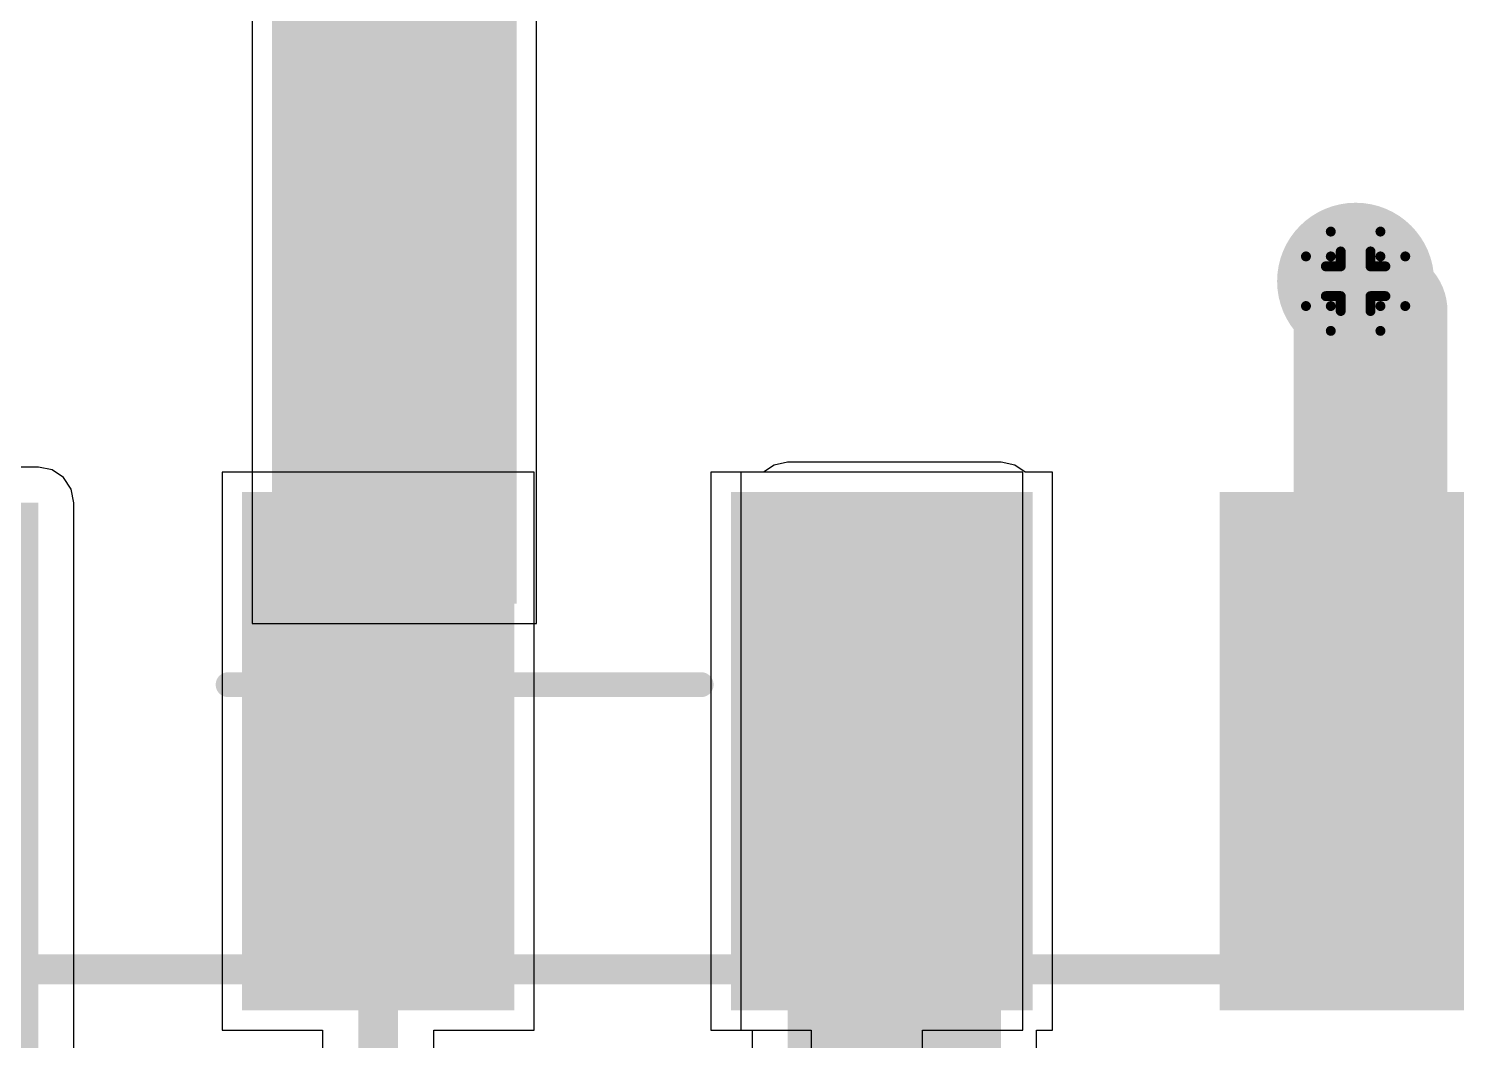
# Model space of a CAD drawing. Header units: inches. Extents: x -0.1 to 17.9, y -0.8 to 4.8.
# Drawn here: x 1.5853 to 1.8729, y 3.7187 to 3.9225 of the extents above; entities that cross this region are included whole.
import ezdxf

# ---------------------------------------------------------------- set-up
doc = ezdxf.new("R2010")
doc.units = ezdxf.units.IN
doc.header["$MEASUREMENT"] = 0
for name, color, linetype in [('Bottom Layer 1', 5, 'Continuous'), ('Bottom Overlay', 54, 'Continuous'), ('Bottom Paste', 16, 'Continuous'), ('Bottom Solder', 6, 'Continuous'), ('Drill Drawing', 1, 'Continuous'), ('GND+Signal', 16, 'Continuous'), ('PWR+Signal', 76, 'Continuous'), ('Top 3D Body', 56, 'Continuous'), ('Top Layer 1', 1, 'Continuous'), ('Top Paste', 8, 'Continuous'), ('Top Solder', 216, 'Continuous'), ('Via Holes', 16, 'Continuous')]:
    doc.layers.add(name, color=color, linetype=linetype)

# ---------------------------------------------------------------- blocks, each defined once
blk = doc.blocks.new('1054301305_B_187')
at = {"layer": 'Bottom Layer 1'}
for points in [[(-0.30787, 0.25847), (-0.26457, 0.25847), (-0.26457, -0.06437), (-0.30787, -0.06437)], [(-0.20945, -0.04784), (-0.16063, -0.04784), (-0.16063, -0.14626), (-0.20945, -0.14626)], [(-0.11102, -0.04784), (-0.0622, -0.04784), (-0.0622, -0.14626), (-0.11102, -0.14626)]]:
    blk.add_hatch(color=5, dxfattribs=at).paths.add_polyline_path(points)
at = {"layer": 'Bottom Paste'}
for points in [[(-0.30787, 0.25847), (-0.26457, 0.25847), (-0.26457, -0.06437), (-0.30787, -0.06437)], [(-0.20945, -0.04784), (-0.16063, -0.04784), (-0.16063, -0.14626), (-0.20945, -0.14626)], [(-0.11102, -0.04784), (-0.0622, -0.04784), (-0.0622, -0.14626), (-0.11102, -0.14626)]]:
    blk.add_hatch(color=16, dxfattribs=at).paths.add_polyline_path(points)
at = {"layer": 'Bottom Solder'}
for points in [[(-0.31087, 0.26147), (-0.26157, 0.26147), (-0.26157, -0.06737), (-0.31087, -0.06737)], [(-0.21245, -0.04484), (-0.15763, -0.04484), (-0.15763, -0.14926), (-0.21245, -0.14926)], [(-0.11402, -0.04484), (-0.0592, -0.04484), (-0.0592, -0.14926), (-0.11402, -0.14926)]]:
    blk.add_hatch(color=6, dxfattribs=at).paths.add_polyline_path(points)
at = {"layer": 'Bottom Overlay'}
blk.add_lwpolyline([(-0.31969, -0.08366, 0.005, 0.005, 0), (-0.22441, -0.08366, 0.005, 0.005, 0)], format="xyseb", dxfattribs=at)
for points in [[(-0.32094, -0.08366, 0.0025, 0.0025, 1), (-0.31844, -0.08366, 0.0025, 0.0025, 1)], [(-0.22566, -0.08366, 0.0025, 0.0025, 1), (-0.22316, -0.08366, 0.0025, 0.0025, 1)]]:
    blk.add_lwpolyline(points, format="xyseb", close=True, dxfattribs=at)
blk = doc.blocks.new('1054301305_190')
at = {"layer": 'Top Layer 1'}
for points in [[(-0.11102, 0.14626), (-0.06221, 0.14626), (-0.06221, 0.04784), (-0.11102, 0.04784)], [(-0.0126, 0.14626), (0.03622, 0.14626), (0.03622, 0.04784), (-0.0126, 0.04784)], [(0.08583, 0.14626), (0.13465, 0.14626), (0.13465, 0.04784), (0.08583, 0.04784)]]:
    blk.add_hatch(color=1, dxfattribs=at).paths.add_polyline_path(points)
at = {"layer": 'Top Paste'}
for points in [[(-0.11102, 0.14626), (-0.06221, 0.14626), (-0.06221, 0.04784), (-0.11102, 0.04784)], [(-0.0126, 0.14626), (0.03622, 0.14626), (0.03622, 0.04784), (-0.0126, 0.04784)], [(0.08583, 0.14626), (0.13465, 0.14626), (0.13465, 0.04784), (0.08583, 0.04784)]]:
    blk.add_hatch(color=8, dxfattribs=at).paths.add_polyline_path(points)
at = {"layer": 'Top Solder'}
for points in [[(-0.11402, 0.14926), (-0.05921, 0.14926), (-0.05921, 0.04484), (-0.11402, 0.04484)], [(-0.0156, 0.14926), (0.03922, 0.14926), (0.03922, 0.04484), (-0.0156, 0.04484)], [(0.08283, 0.14926), (0.13765, 0.14926), (0.13765, 0.04484), (0.08283, 0.04484)]]:
    blk.add_hatch(color=216, dxfattribs=at).paths.add_polyline_path(points)

msp = doc.modelspace()

# ---------------------------------------------------------------- hatches: boundary and pattern name
at = {"layer": 'Bottom Layer 1'}
h = msp.add_hatch(color=5, dxfattribs=at)
edge = h.paths.add_edge_path()
edge.add_arc((1.85261, 3.87161), 0.01181, 0, 360)
msp.add_hatch(color=5, dxfattribs=at).paths.add_polyline_path([(1.78122, 3.828), (1.73822, 3.828), (1.73822, 3.607), (1.78122, 3.607)])
at = {"layer": 'Bottom Solder'}
h = msp.add_hatch(color=6, dxfattribs=at)
edge = h.paths.add_edge_path()
edge.add_arc((1.85261, 3.87161), 0.01581, 0, 360)
at = {"layer": 'GND+Signal'}
h = msp.add_hatch(color=16, dxfattribs=at)
edge = h.paths.add_edge_path()
edge.add_arc((1.85261, 3.87161), 0.01181, 0, 360)
at = {"layer": 'PWR+Signal'}
h = msp.add_hatch(color=76, dxfattribs=at)
edge = h.paths.add_edge_path()
edge.add_arc((1.85261, 3.87161), 0.01181, 0, 360)
at = {"layer": 'Top Layer 1'}
h = msp.add_hatch(color=1, dxfattribs=at)
edge = h.paths.add_edge_path()
edge.add_arc((1.85261, 3.87161), 0.01181, 0, 360)
for points in [[(1.52934, 3.608), (1.58734, 3.608), (1.58734, 3.827), (1.52934, 3.827)], [(1.338, 3.758), (1.586, 3.758), (1.586, 3.794), (1.338, 3.794)]]:
    msp.add_hatch(color=1, dxfattribs=at).paths.add_polyline_path(points)
at = {"layer": 'Top Solder'}
h = msp.add_hatch(color=216, dxfattribs=at)
edge = h.paths.add_edge_path()
edge.add_arc((1.85261, 3.87161), 0.01581, 0, 360)
at = {"layer": 'Via Holes'}
h = msp.add_hatch(color=7, dxfattribs=at)
edge = h.paths.add_edge_path()
edge.add_arc((1.85261, 3.87161), 0.00591, 0, 360)

# ---------------------------------------------------------------- linework, layer by layer
at = {"layer": 'Bottom Layer 1'}
for p, q in [((1.63035, 4.1348), (1.63035, 3.80263)), ((1.68765, 3.80263), (1.68765, 4.1348)), ((1.73549, 3.83459), (1.73335, 3.83316)), ((1.73822, 3.83514), (1.73549, 3.83459)), ((1.78122, 3.83514), (1.73822, 3.83514)), ((1.78395, 3.83459), (1.78122, 3.83514)), ((1.78609, 3.83316), (1.78395, 3.83459)), ((1.73335, 3.83316), (1.72877, 3.83316)), ((1.72877, 3.83316), (1.72877, 3.72074)), ((1.79159, 3.83316), (1.78609, 3.83316)), ((1.79159, 3.72074), (1.79159, 3.83316)), ((1.63035, 3.80263), (1.68765, 3.80263)), ((1.72877, 3.72074), (1.73108, 3.72074)), ((1.73108, 3.72074), (1.73108, 3.64594)), ((1.78836, 3.607), (1.78836, 3.72074)), ((1.78836, 3.72074), (1.79159, 3.72074))]:
    msp.add_line(p, q, dxfattribs=at)
for points in [[(1.85261, 3.87161, 0.025, 0.025, 0), (1.85861, 3.86562, 0.025, 0.025, 0)], [(1.85861, 3.77695, 0.025, 0.025, 0), (1.85861, 3.86562, 0.025, 0.025, 0)]]:
    msp.add_lwpolyline(points, format="xyseb", dxfattribs=at)
for points in [[(1.84636, 3.87161, 0.0125, 0.0125, 1), (1.85886, 3.87161, 0.0125, 0.0125, 1)], [(1.85236, 3.86562, 0.0125, 0.0125, 1), (1.86486, 3.86562, 0.0125, 0.0125, 1)], [(1.85236, 3.86562, 0.0125, 0.0125, 1), (1.86486, 3.86562, 0.0125, 0.0125, 1)], [(1.85236, 3.77695, 0.0125, 0.0125, 1), (1.86486, 3.77695, 0.0125, 0.0125, 1)]]:
    msp.add_lwpolyline(points, format="xyseb", close=True, dxfattribs=at)
at = {"layer": 'Drill Drawing'}
for points in [[(1.84761, 3.87661, 0.002, 0.002, 0), (1.84761, 3.88161, 0.002, 0.002, 0)], [(1.84761, 3.88161, 0.002, 0.002, 0), (1.85761, 3.88161, 0.002, 0.002, 0)], [(1.85761, 3.87661, 0.002, 0.002, 0), (1.85761, 3.88161, 0.002, 0.002, 0)], [(1.84261, 3.86661, 0.002, 0.002, 0), (1.84261, 3.87661, 0.002, 0.002, 0)], [(1.84261, 3.87661, 0.002, 0.002, 0), (1.84761, 3.87661, 0.002, 0.002, 0)], [(1.84961, 3.87461, 0.002, 0.002, 0), (1.84961, 3.87761, 0.002, 0.002, 0)], [(1.84961, 3.87761, 0.002, 0.002, 0), (1.85561, 3.87761, 0.002, 0.002, 0)], [(1.85561, 3.87461, 0.002, 0.002, 0), (1.85561, 3.87761, 0.002, 0.002, 0)], [(1.85761, 3.87661, 0.002, 0.002, 0), (1.86261, 3.87661, 0.002, 0.002, 0)], [(1.86261, 3.86661, 0.002, 0.002, 0), (1.86261, 3.87661, 0.002, 0.002, 0)], [(1.84661, 3.86861, 0.002, 0.002, 0), (1.84661, 3.87461, 0.002, 0.002, 0)], [(1.84661, 3.87461, 0.002, 0.002, 0), (1.84961, 3.87461, 0.002, 0.002, 0)], [(1.85561, 3.87461, 0.002, 0.002, 0), (1.85861, 3.87461, 0.002, 0.002, 0)], [(1.85861, 3.86861, 0.002, 0.002, 0), (1.85861, 3.87461, 0.002, 0.002, 0)], [(1.84661, 3.86861, 0.002, 0.002, 0), (1.84961, 3.86861, 0.002, 0.002, 0)], [(1.84961, 3.86561, 0.002, 0.002, 0), (1.84961, 3.86861, 0.002, 0.002, 0)], [(1.85561, 3.86861, 0.002, 0.002, 0), (1.85861, 3.86861, 0.002, 0.002, 0)], [(1.85561, 3.86561, 0.002, 0.002, 0), (1.85561, 3.86861, 0.002, 0.002, 0)], [(1.84261, 3.86661, 0.002, 0.002, 0), (1.84761, 3.86661, 0.002, 0.002, 0)], [(1.84761, 3.86161, 0.002, 0.002, 0), (1.84761, 3.86661, 0.002, 0.002, 0)], [(1.84961, 3.86561, 0.002, 0.002, 0), (1.85561, 3.86561, 0.002, 0.002, 0)], [(1.85761, 3.86661, 0.002, 0.002, 0), (1.86261, 3.86661, 0.002, 0.002, 0)], [(1.85761, 3.86161, 0.002, 0.002, 0), (1.85761, 3.86661, 0.002, 0.002, 0)], [(1.84761, 3.86161, 0.002, 0.002, 0), (1.85761, 3.86161, 0.002, 0.002, 0)]]:
    msp.add_lwpolyline(points, format="xyseb", dxfattribs=at)
for points in [[(1.84711, 3.88161, 0.001, 0.001, 1), (1.84811, 3.88161, 0.001, 0.001, 1)], [(1.84711, 3.88161, 0.001, 0.001, 1), (1.84811, 3.88161, 0.001, 0.001, 1)], [(1.85711, 3.88161, 0.001, 0.001, 1), (1.85811, 3.88161, 0.001, 0.001, 1)], [(1.85711, 3.88161, 0.001, 0.001, 1), (1.85811, 3.88161, 0.001, 0.001, 1)], [(1.84211, 3.87661, 0.001, 0.001, 1), (1.84311, 3.87661, 0.001, 0.001, 1)], [(1.84211, 3.87661, 0.001, 0.001, 1), (1.84311, 3.87661, 0.001, 0.001, 1)], [(1.84711, 3.87661, 0.001, 0.001, 1), (1.84811, 3.87661, 0.001, 0.001, 1)], [(1.84711, 3.87661, 0.001, 0.001, 1), (1.84811, 3.87661, 0.001, 0.001, 1)], [(1.84911, 3.87761, 0.001, 0.001, 1), (1.85011, 3.87761, 0.001, 0.001, 1)], [(1.84911, 3.87761, 0.001, 0.001, 1), (1.85011, 3.87761, 0.001, 0.001, 1)], [(1.85511, 3.87761, 0.001, 0.001, 1), (1.85611, 3.87761, 0.001, 0.001, 1)], [(1.85511, 3.87761, 0.001, 0.001, 1), (1.85611, 3.87761, 0.001, 0.001, 1)], [(1.85711, 3.87661, 0.001, 0.001, 1), (1.85811, 3.87661, 0.001, 0.001, 1)], [(1.85711, 3.87661, 0.001, 0.001, 1), (1.85811, 3.87661, 0.001, 0.001, 1)], [(1.86211, 3.87661, 0.001, 0.001, 1), (1.86311, 3.87661, 0.001, 0.001, 1)], [(1.86211, 3.87661, 0.001, 0.001, 1), (1.86311, 3.87661, 0.001, 0.001, 1)], [(1.84611, 3.87461, 0.001, 0.001, 1), (1.84711, 3.87461, 0.001, 0.001, 1)], [(1.84611, 3.87461, 0.001, 0.001, 1), (1.84711, 3.87461, 0.001, 0.001, 1)], [(1.84911, 3.87461, 0.001, 0.001, 1), (1.85011, 3.87461, 0.001, 0.001, 1)], [(1.84911, 3.87461, 0.001, 0.001, 1), (1.85011, 3.87461, 0.001, 0.001, 1)], [(1.85511, 3.87461, 0.001, 0.001, 1), (1.85611, 3.87461, 0.001, 0.001, 1)], [(1.85511, 3.87461, 0.001, 0.001, 1), (1.85611, 3.87461, 0.001, 0.001, 1)], [(1.85811, 3.87461, 0.001, 0.001, 1), (1.85911, 3.87461, 0.001, 0.001, 1)], [(1.85811, 3.87461, 0.001, 0.001, 1), (1.85911, 3.87461, 0.001, 0.001, 1)], [(1.84611, 3.86861, 0.001, 0.001, 1), (1.84711, 3.86861, 0.001, 0.001, 1)], [(1.84611, 3.86861, 0.001, 0.001, 1), (1.84711, 3.86861, 0.001, 0.001, 1)], [(1.84911, 3.86861, 0.001, 0.001, 1), (1.85011, 3.86861, 0.001, 0.001, 1)], [(1.84911, 3.86861, 0.001, 0.001, 1), (1.85011, 3.86861, 0.001, 0.001, 1)], [(1.85511, 3.86861, 0.001, 0.001, 1), (1.85611, 3.86861, 0.001, 0.001, 1)], [(1.85511, 3.86861, 0.001, 0.001, 1), (1.85611, 3.86861, 0.001, 0.001, 1)], [(1.85811, 3.86861, 0.001, 0.001, 1), (1.85911, 3.86861, 0.001, 0.001, 1)], [(1.85811, 3.86861, 0.001, 0.001, 1), (1.85911, 3.86861, 0.001, 0.001, 1)], [(1.84211, 3.86661, 0.001, 0.001, 1), (1.84311, 3.86661, 0.001, 0.001, 1)], [(1.84211, 3.86661, 0.001, 0.001, 1), (1.84311, 3.86661, 0.001, 0.001, 1)], [(1.84711, 3.86661, 0.001, 0.001, 1), (1.84811, 3.86661, 0.001, 0.001, 1)], [(1.84711, 3.86661, 0.001, 0.001, 1), (1.84811, 3.86661, 0.001, 0.001, 1)], [(1.84911, 3.86561, 0.001, 0.001, 1), (1.85011, 3.86561, 0.001, 0.001, 1)], [(1.84911, 3.86561, 0.001, 0.001, 1), (1.85011, 3.86561, 0.001, 0.001, 1)], [(1.85511, 3.86561, 0.001, 0.001, 1), (1.85611, 3.86561, 0.001, 0.001, 1)], [(1.85511, 3.86561, 0.001, 0.001, 1), (1.85611, 3.86561, 0.001, 0.001, 1)], [(1.85711, 3.86661, 0.001, 0.001, 1), (1.85811, 3.86661, 0.001, 0.001, 1)], [(1.85711, 3.86661, 0.001, 0.001, 1), (1.85811, 3.86661, 0.001, 0.001, 1)], [(1.86211, 3.86661, 0.001, 0.001, 1), (1.86311, 3.86661, 0.001, 0.001, 1)], [(1.86211, 3.86661, 0.001, 0.001, 1), (1.86311, 3.86661, 0.001, 0.001, 1)], [(1.84711, 3.86161, 0.001, 0.001, 1), (1.84811, 3.86161, 0.001, 0.001, 1)], [(1.84711, 3.86161, 0.001, 0.001, 1), (1.84811, 3.86161, 0.001, 0.001, 1)], [(1.85711, 3.86161, 0.001, 0.001, 1), (1.85811, 3.86161, 0.001, 0.001, 1)], [(1.85711, 3.86161, 0.001, 0.001, 1), (1.85811, 3.86161, 0.001, 0.001, 1)]]:
    msp.add_lwpolyline(points, format="xyseb", close=True, dxfattribs=at)
at = {"layer": 'Top 3D Body'}
msp.add_lwpolyline([(1.449, 3.733, 0.006, 0.006, 0), (2.088, 3.733, 0.006, 0.006, 0)], format="xyseb", dxfattribs=at)
at = {"layer": 'Top Layer 1'}
for p, q in [((1.58734, 3.83414), (1.52934, 3.83414)), ((1.59007, 3.83359), (1.58734, 3.83414)), ((1.59238, 3.83205), (1.59007, 3.83359)), ((1.59393, 3.82973), (1.59238, 3.83205)), ((1.68717, 3.83316), (1.62435, 3.83316)), ((1.62435, 3.83316), (1.62435, 3.72074)), ((1.68717, 3.72074), (1.68717, 3.83316)), ((1.7856, 3.83316), (1.72278, 3.83316)), ((1.72278, 3.83316), (1.72278, 3.72074)), ((1.7856, 3.72074), (1.7856, 3.83316)), ((1.59448, 3.827), (1.59393, 3.82973)), ((1.59448, 3.63562), (1.59448, 3.827)), ((1.62435, 3.72074), (1.64455, 3.72074)), ((1.64455, 3.72074), (1.64455, 3.66924)), ((1.66698, 3.67388), (1.66698, 3.72074)), ((1.66698, 3.72074), (1.68717, 3.72074)), ((1.72278, 3.72074), (1.74297, 3.72074)), ((1.74297, 3.72074), (1.74297, 3.66283)), ((1.7654, 3.65819), (1.7654, 3.72074)), ((1.7654, 3.72074), (1.7856, 3.72074))]:
    msp.add_line(p, q, dxfattribs=at)
for points in [[(1.85261, 3.77695, 0.025, 0.025, 0), (1.85261, 3.87161, 0.025, 0.025, 0)], [(1.65576, 3.66924, 0.008, 0.008, 0), (1.65576, 3.77695, 0.008, 0.008, 0)], [(1.75419, 3.65819, 0.008, 0.008, 0), (1.75419, 3.77695, 0.008, 0.008, 0)]]:
    msp.add_lwpolyline(points, format="xyseb", dxfattribs=at)
for points in [[(1.84636, 3.87161, 0.0125, 0.0125, 1), (1.85886, 3.87161, 0.0125, 0.0125, 1)], [(1.84636, 3.77695, 0.0125, 0.0125, 1), (1.85886, 3.77695, 0.0125, 0.0125, 1)], [(1.65376, 3.77695, 0.004, 0.004, 1), (1.65776, 3.77695, 0.004, 0.004, 1)], [(1.75219, 3.77695, 0.004, 0.004, 1), (1.75619, 3.77695, 0.004, 0.004, 1)]]:
    msp.add_lwpolyline(points, format="xyseb", close=True, dxfattribs=at)

# ---------------------------------------------------------------- block references
at = {"rotation": 180}
msp.add_blockref('1054301305_190', (1.766, 3.874), dxfattribs=at)
msp.add_blockref('1054301305_B_187', (1.94522, 3.874))

doc.saveas('drawing.dxf')
